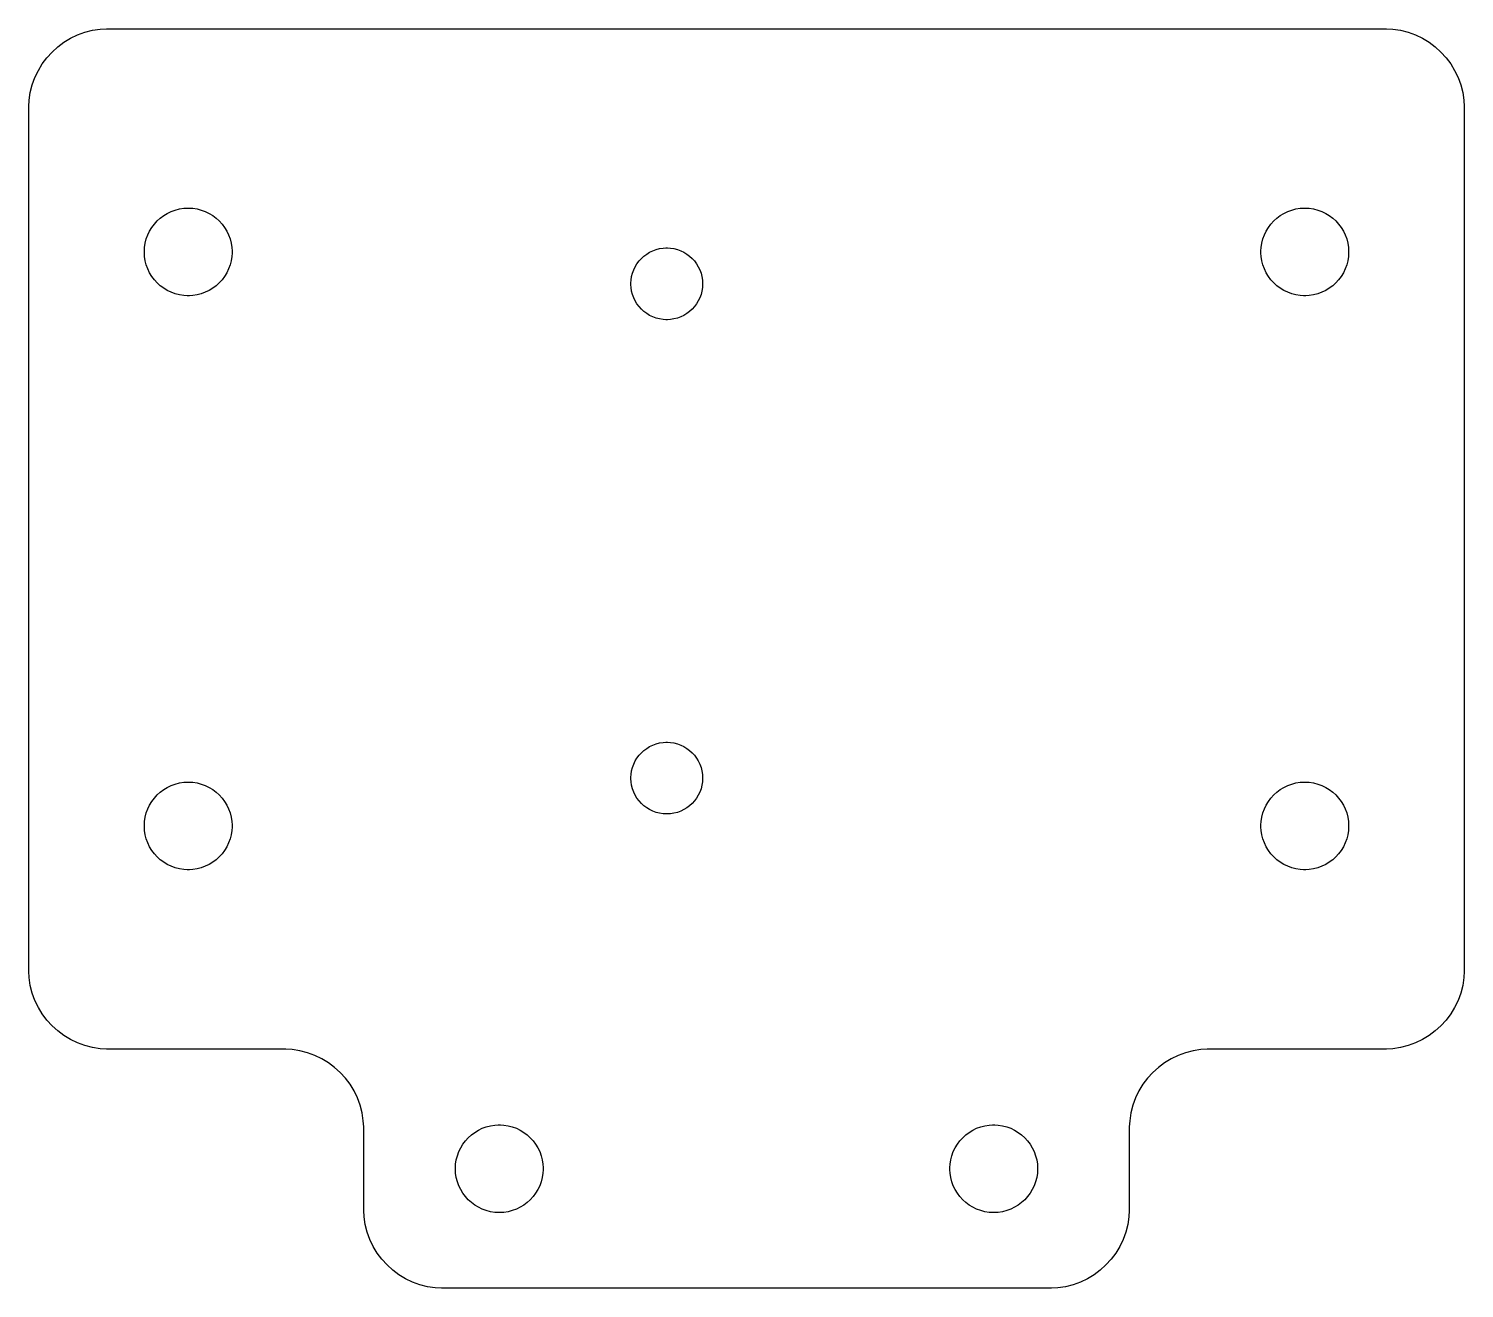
# Model space of a CAD drawing. Extents: x 0 to 90, y 0 to 79.
import ezdxf

# ---------------------------------------------------------------- set-up
doc = ezdxf.new("R2010")
doc.units = 0
doc.layers.get('0').update_dxf_attribs({"linetype": 'CONTINUOUS'})

msp = doc.modelspace()

# ---------------------------------------------------------------- linework, layer by layer
at = {"color": 0}
for points in [[(84.9999, 79), (85.1276, 79), (85.511, 78.9742), (86.0075, 78.8985), (86.4867, 78.7753), (86.946, 78.6071), (87.3831, 78.3965), (87.7953, 78.1461), (88.1803, 77.8582), (88.5353, 77.5356), (88.8581, 77.1806), (89.1458, 76.7956), (89.3962, 76.3833), (89.6068, 75.9462), (89.775, 75.4868), (89.8982, 75.0076), (89.974, 74.5113), (89.9997, 74.1278), (89.9997, 74), (89.9997, 20.0001), (89.9997, 19.8724), (89.974, 19.4889), (89.8982, 18.9925), (89.775, 18.5133), (89.6068, 18.0539), (89.3962, 17.6168), (89.1458, 17.2046), (88.8581, 16.8197), (88.5353, 16.4646), (88.1803, 16.1418), (87.7953, 15.854), (87.3831, 15.6036), (86.946, 15.3931), (86.4867, 15.225), (86.0075, 15.1017), (85.511, 15.026), (85.1276, 15.0001), (84.9999, 15.0001), (73.9997, 15.0001), (73.8719, 15.0001), (73.4886, 14.9743), (72.9921, 14.8986), (72.5129, 14.7753), (72.0536, 14.6072), (71.6165, 14.3967), (71.2043, 14.1463), (70.8193, 13.8583), (70.4643, 13.5356), (70.1415, 13.1806), (69.8538, 12.7957), (69.6033, 12.3834), (69.3928, 11.9463), (69.2246, 11.487), (69.1014, 11.0078), (69.0256, 10.5113), (68.9999, 10.1279), (68.9999, 10.0001), (68.9997, 10.0001), (68.9997, 5.00011), (68.9999, 5.00011), (68.9999, 4.87235), (68.974, 4.48893), (68.8983, 3.99246), (68.775, 3.51329), (68.6069, 3.05393), (68.3964, 2.61686), (68.146, 2.20458), (67.8582, 1.81967), (67.5354, 1.46463), (67.1803, 1.14193), (66.7954, 0.85406), (66.3832, 0.60362), (65.9461, 0.39307), (65.4867, 0.22493), (65.0075, 0.10172), (64.5111, 0.02593), (64.1276, 0.00011), (63.9999, 0.00011), (25.9999, 0.00011), (25.8721, 0.00011), (25.4886, 0.02593), (24.9922, 0.10172), (24.5131, 0.22493), (24.0536, 0.39307), (23.6165, 0.60362), (23.2043, 0.85406), (22.8194, 1.14193), (22.4643, 1.46463), (22.1417, 1.81967), (21.8537, 2.20458), (21.6033, 2.61686), (21.3928, 3.05393), (21.2247, 3.51329), (21.1014, 3.99246), (21.0257, 4.48893), (20.9999, 4.87235), (20.9999, 5.00011), (20.9999, 10.0001), (20.9999, 10.1279), (20.974, 10.5113), (20.8983, 11.0078), (20.775, 11.487), (20.6069, 11.9463), (20.3964, 12.3834), (20.146, 12.7957), (19.8582, 13.1806), (19.5354, 13.5356), (19.1803, 13.8583), (18.7954, 14.1463), (18.3832, 14.3967), (17.9461, 14.6072), (17.4867, 14.7753), (17.0075, 14.8986), (16.5111, 14.9743), (16.1276, 15.0001), (15.9999, 15.0001), (5, 15.0001), (4.87218, 15.0001), (4.48876, 15.026), (3.99229, 15.1017), (3.51313, 15.225), (3.05376, 15.3931), (2.61669, 15.6036), (2.20443, 15.854), (1.8195, 16.1418), (1.46446, 16.4646), (1.14176, 16.8197), (0.8539, 17.2046), (0.60346, 17.6168), (0.3929, 18.0539), (0.22477, 18.5133), (0.10156, 18.9925), (0.02577, 19.4889), (0, 19.8724), (0, 20.0001), (0, 74), (0, 74.1278), (0.02577, 74.5113), (0.10156, 75.0076), (0.22477, 75.4868), (0.3929, 75.9462), (0.60346, 76.3833), (0.8539, 76.7956), (1.14176, 77.1806), (1.46446, 77.5356), (1.8195, 77.8582), (2.20443, 78.1461), (2.61669, 78.3965), (3.05376, 78.6071), (3.51313, 78.7753), (3.99229, 78.8985), (4.48876, 78.9742), (4.87218, 79), (5, 79), (84.9999, 79)], [(10, 62.25), (9.92969, 62.25), (9.71881, 62.2642), (9.44575, 62.3058), (9.18224, 62.3736), (8.92958, 62.4661), (8.68918, 62.5819), (8.4624, 62.7197), (8.25071, 62.8779), (8.05544, 63.0556), (7.87793, 63.2507), (7.71962, 63.4625), (7.58188, 63.6893), (7.4661, 63.9296), (7.37358, 64.1824), (7.30583, 64.4458), (7.26417, 64.7189), (7.25, 64.9297), (7.25, 65), (7.25, 65.0703), (7.26417, 65.2813), (7.30583, 65.5543), (7.37358, 65.8178), (7.4661, 66.0704), (7.58188, 66.3108), (7.71962, 66.5376), (7.87793, 66.7493), (8.05544, 66.9446), (8.25071, 67.1221), (8.4624, 67.2804), (8.68918, 67.4182), (8.92958, 67.5339), (9.18224, 67.6264), (9.44575, 67.6942), (9.71881, 67.7358), (9.92969, 67.75), (10, 67.75), (10.0703, 67.75), (10.2811, 67.7358), (10.5542, 67.6942), (10.8177, 67.6264), (11.0704, 67.5339), (11.3108, 67.4182), (11.5375, 67.2804), (11.7492, 67.1221), (11.9445, 66.9446), (12.122, 66.7493), (12.2803, 66.5376), (12.4181, 66.3108), (12.5339, 66.0704), (12.6264, 65.8178), (12.6941, 65.5543), (12.7358, 65.2813), (12.75, 65.0703), (12.75, 65), (12.75, 64.9297), (12.7358, 64.7189), (12.6941, 64.4458), (12.6264, 64.1824), (12.5339, 63.9296), (12.4181, 63.6893), (12.2803, 63.4625), (12.122, 63.2507), (11.9445, 63.0556), (11.7492, 62.8779), (11.5375, 62.7197), (11.3108, 62.5819), (11.0704, 62.4661), (10.8177, 62.3736), (10.5542, 62.3058), (10.2811, 62.2642), (10.0703, 62.25), (10, 62.25)], [(79.9999, 62.25), (79.9296, 62.25), (79.7186, 62.2642), (79.4456, 62.3058), (79.1821, 62.3736), (78.9294, 62.4661), (78.689, 62.5819), (78.4622, 62.7197), (78.2506, 62.8779), (78.0553, 63.0556), (77.8778, 63.2507), (77.7194, 63.4625), (77.5817, 63.6893), (77.466, 63.9296), (77.3735, 64.1824), (77.3057, 64.4458), (77.264, 64.7189), (77.2499, 64.9297), (77.2499, 65), (77.2499, 65.0703), (77.264, 65.2813), (77.3057, 65.5543), (77.3735, 65.8178), (77.466, 66.0704), (77.5817, 66.3108), (77.7194, 66.5376), (77.8778, 66.7493), (78.0553, 66.9446), (78.2506, 67.1221), (78.4622, 67.2804), (78.689, 67.4182), (78.9294, 67.5339), (79.1821, 67.6264), (79.4456, 67.6942), (79.7186, 67.7358), (79.9296, 67.75), (79.9999, 67.75), (80.0701, 67.75), (80.281, 67.7358), (80.554, 67.6942), (80.8175, 67.6264), (81.0701, 67.5339), (81.3106, 67.4182), (81.5374, 67.2804), (81.749, 67.1221), (81.9443, 66.9446), (82.1218, 66.7493), (82.2801, 66.5376), (82.4179, 66.3108), (82.5338, 66.0704), (82.6262, 65.8178), (82.6939, 65.5543), (82.7356, 65.2813), (82.7499, 65.0703), (82.7499, 65), (82.7499, 64.9297), (82.7356, 64.7189), (82.6939, 64.4458), (82.6262, 64.1824), (82.5338, 63.9296), (82.4179, 63.6893), (82.2801, 63.4625), (82.1218, 63.2507), (81.9443, 63.0556), (81.749, 62.8779), (81.5374, 62.7197), (81.3106, 62.5819), (81.0701, 62.4661), (80.8175, 62.3736), (80.554, 62.3058), (80.281, 62.2642), (80.0701, 62.25), (79.9999, 62.25)], [(39.9999, 60.75), (39.9424, 60.75), (39.7699, 60.7617), (39.5464, 60.7957), (39.3308, 60.8513), (39.124, 60.9268), (38.9274, 61.0215), (38.7418, 61.1343), (38.5687, 61.2639), (38.4089, 61.409), (38.2636, 61.5689), (38.1342, 61.7421), (38.0214, 61.9276), (37.9267, 62.1243), (37.851, 62.331), (37.7956, 62.5467), (37.7615, 62.77), (37.7499, 62.9425), (37.7499, 63), (37.7499, 63.0575), (37.7615, 63.2301), (37.7956, 63.4535), (37.851, 63.6692), (37.9267, 63.8758), (38.0214, 64.0725), (38.1342, 64.2581), (38.2636, 64.4312), (38.4089, 64.591), (38.5687, 64.7362), (38.7418, 64.8658), (38.9274, 64.9785), (39.124, 65.0732), (39.3308, 65.1489), (39.5464, 65.2043), (39.7699, 65.2383), (39.9424, 65.25), (39.9999, 65.25), (40.0574, 65.25), (40.2299, 65.2383), (40.4533, 65.2043), (40.6689, 65.1489), (40.8757, 65.0732), (41.0724, 64.9785), (41.2579, 64.8658), (41.4311, 64.7362), (41.5908, 64.591), (41.7361, 64.4312), (41.8656, 64.2581), (41.9783, 64.0725), (42.0731, 63.8758), (42.1487, 63.6692), (42.2042, 63.4535), (42.2382, 63.2301), (42.2499, 63.0575), (42.2499, 63), (42.2499, 62.9425), (42.2382, 62.77), (42.2042, 62.5467), (42.1487, 62.331), (42.0731, 62.1243), (41.9783, 61.9276), (41.8656, 61.7421), (41.7361, 61.5689), (41.5908, 61.409), (41.4311, 61.2639), (41.2579, 61.1343), (41.0724, 61.0215), (40.8757, 60.9268), (40.6689, 60.8513), (40.4533, 60.7957), (40.2299, 60.7617), (40.0574, 60.75), (39.9999, 60.75)], [(39.9999, 29.7501), (39.9424, 29.7501), (39.7699, 29.7618), (39.5464, 29.7958), (39.3308, 29.8513), (39.124, 29.9269), (38.9274, 30.0217), (38.7418, 30.1344), (38.5687, 30.2639), (38.4089, 30.4092), (38.2636, 30.5689), (38.1342, 30.7421), (38.0214, 30.9276), (37.9267, 31.1243), (37.851, 31.3311), (37.7956, 31.5467), (37.7615, 31.7701), (37.7499, 31.9426), (37.7499, 32.0001), (37.7499, 32.0576), (37.7615, 32.2301), (37.7956, 32.4536), (37.851, 32.6692), (37.9267, 32.876), (38.0214, 33.0726), (38.1342, 33.2582), (38.2636, 33.4313), (38.4089, 33.5911), (38.5687, 33.7364), (38.7418, 33.8658), (38.9274, 33.9786), (39.124, 34.0733), (39.3308, 34.149), (39.5464, 34.2044), (39.7699, 34.2385), (39.9424, 34.2501), (39.9999, 34.2501), (40.0574, 34.2501), (40.2299, 34.2385), (40.4533, 34.2044), (40.6689, 34.149), (40.8757, 34.0733), (41.0724, 33.9786), (41.2579, 33.8658), (41.4311, 33.7364), (41.5908, 33.5911), (41.7361, 33.4313), (41.8656, 33.2582), (41.9783, 33.0726), (42.0731, 32.876), (42.1487, 32.6692), (42.2042, 32.4536), (42.2382, 32.2301), (42.2499, 32.0576), (42.2499, 32.0001), (42.2499, 31.9426), (42.2382, 31.7701), (42.2042, 31.5467), (42.1487, 31.3311), (42.0731, 31.1243), (41.9783, 30.9276), (41.8656, 30.7421), (41.7361, 30.5689), (41.5908, 30.4092), (41.4311, 30.2639), (41.2579, 30.1344), (41.0724, 30.0217), (40.8757, 29.9269), (40.6689, 29.8513), (40.4533, 29.7958), (40.2299, 29.7618), (40.0574, 29.7501), (39.9999, 29.7501)], [(10, 26.2501), (9.92969, 26.2501), (9.71881, 26.2643), (9.44575, 26.306), (9.18224, 26.3738), (8.92958, 26.4662), (8.68918, 26.5821), (8.4624, 26.7197), (8.25071, 26.8781), (8.05544, 27.0556), (7.87793, 27.2508), (7.71962, 27.4625), (7.58188, 27.6893), (7.4661, 27.9297), (7.37358, 28.1824), (7.30583, 28.446), (7.26417, 28.719), (7.25, 28.9299), (7.25, 29.0001), (7.25, 29.0704), (7.26417, 29.2813), (7.30583, 29.5543), (7.37358, 29.8179), (7.4661, 30.0706), (7.58188, 30.311), (7.71962, 30.5376), (7.87793, 30.7494), (8.05544, 30.9447), (8.25071, 31.1222), (8.4624, 31.2806), (8.68918, 31.4182), (8.92958, 31.534), (9.18224, 31.6265), (9.44575, 31.6943), (9.71881, 31.736), (9.92969, 31.7501), (10, 31.7501), (10.0703, 31.7501), (10.2811, 31.736), (10.5542, 31.6943), (10.8177, 31.6265), (11.0704, 31.534), (11.3108, 31.4182), (11.5375, 31.2806), (11.7492, 31.1222), (11.9445, 30.9447), (12.122, 30.7494), (12.2803, 30.5376), (12.4181, 30.311), (12.5339, 30.0706), (12.6264, 29.8179), (12.6941, 29.5543), (12.7358, 29.2813), (12.75, 29.0704), (12.75, 29.0001), (12.75, 28.9299), (12.7358, 28.719), (12.6941, 28.446), (12.6264, 28.1824), (12.5339, 27.9297), (12.4181, 27.6893), (12.2803, 27.4625), (12.122, 27.2508), (11.9445, 27.0556), (11.7492, 26.8781), (11.5375, 26.7197), (11.3108, 26.5821), (11.0704, 26.4662), (10.8177, 26.3738), (10.5542, 26.306), (10.2811, 26.2643), (10.0703, 26.2501), (10, 26.2501)], [(79.9999, 26.2501), (79.9296, 26.2501), (79.7186, 26.2643), (79.4456, 26.306), (79.1821, 26.3738), (78.9294, 26.4662), (78.689, 26.5821), (78.4622, 26.7197), (78.2506, 26.8781), (78.0553, 27.0556), (77.8778, 27.2508), (77.7194, 27.4625), (77.5817, 27.6893), (77.466, 27.9297), (77.3735, 28.1824), (77.3057, 28.446), (77.264, 28.719), (77.2499, 28.9299), (77.2499, 29.0001), (77.2499, 29.0704), (77.264, 29.2813), (77.3057, 29.5543), (77.3735, 29.8179), (77.466, 30.0706), (77.5817, 30.311), (77.7194, 30.5376), (77.8778, 30.7494), (78.0553, 30.9447), (78.2506, 31.1222), (78.4622, 31.2806), (78.689, 31.4182), (78.9294, 31.534), (79.1821, 31.6265), (79.4456, 31.6943), (79.7186, 31.736), (79.9296, 31.7501), (79.9999, 31.7501), (80.0701, 31.7501), (80.281, 31.736), (80.554, 31.6943), (80.8175, 31.6265), (81.0701, 31.534), (81.3106, 31.4182), (81.5374, 31.2806), (81.749, 31.1222), (81.9443, 30.9447), (82.1218, 30.7494), (82.2801, 30.5376), (82.4179, 30.311), (82.5338, 30.0706), (82.6262, 29.8179), (82.6939, 29.5543), (82.7356, 29.2813), (82.7499, 29.0704), (82.7499, 29.0001), (82.7499, 28.9299), (82.7356, 28.719), (82.6939, 28.446), (82.6262, 28.1824), (82.5338, 27.9297), (82.4179, 27.6893), (82.2801, 27.4625), (82.1218, 27.2508), (81.9443, 27.0556), (81.749, 26.8781), (81.5374, 26.7197), (81.3106, 26.5821), (81.0701, 26.4662), (80.8175, 26.3738), (80.554, 26.306), (80.281, 26.2643), (80.0701, 26.2501), (79.9999, 26.2501)], [(29.4999, 4.75011), (29.4296, 4.75011), (29.2188, 4.76432), (28.9457, 4.80599), (28.6821, 4.87375), (28.4294, 4.96625), (28.189, 5.08203), (27.9624, 5.21978), (27.7506, 5.3781), (27.5553, 5.55561), (27.3778, 5.75087), (27.2194, 5.96257), (27.0818, 6.18935), (26.966, 6.42974), (26.8735, 6.6824), (26.8057, 6.9459), (26.764, 7.21897), (26.7499, 7.42985), (26.7499, 7.50011), (26.7499, 7.57042), (26.764, 7.78131), (26.8057, 8.05436), (26.8735, 8.31788), (26.966, 8.57053), (27.0818, 8.81093), (27.2194, 9.03771), (27.3778, 9.2494), (27.5553, 9.44467), (27.7506, 9.62218), (27.9624, 9.78049), (28.189, 9.91824), (28.4294, 10.034), (28.6821, 10.1265), (28.9457, 10.1943), (29.2188, 10.2359), (29.4296, 10.2501), (29.4999, 10.2501), (29.5701, 10.2501), (29.781, 10.2359), (30.054, 10.1943), (30.3176, 10.1265), (30.5703, 10.034), (30.8107, 9.91824), (31.0375, 9.78049), (31.2492, 9.62218), (31.4444, 9.44467), (31.6219, 9.2494), (31.7803, 9.03771), (31.9179, 8.81093), (32.0337, 8.57053), (32.1263, 8.31788), (32.194, 8.05436), (32.2357, 7.78131), (32.2499, 7.57042), (32.2499, 7.50011), (32.2499, 7.42985), (32.2357, 7.21897), (32.194, 6.9459), (32.1263, 6.6824), (32.0337, 6.42974), (31.9179, 6.18935), (31.7803, 5.96257), (31.6219, 5.75087), (31.4444, 5.55561), (31.2492, 5.3781), (31.0375, 5.21978), (30.8107, 5.08203), (30.5703, 4.96625), (30.3176, 4.87375), (30.054, 4.80599), (29.781, 4.76432), (29.5701, 4.75011), (29.4999, 4.75011)], [(60.4999, 4.75011), (60.4296, 4.75011), (60.2188, 4.76432), (59.9457, 4.80599), (59.6821, 4.87375), (59.4294, 4.96625), (59.189, 5.08203), (58.9624, 5.21978), (58.7506, 5.3781), (58.5553, 5.55561), (58.3778, 5.75087), (58.2194, 5.96257), (58.0818, 6.18935), (57.966, 6.42974), (57.8735, 6.6824), (57.8057, 6.9459), (57.764, 7.21897), (57.7499, 7.42985), (57.7499, 7.50011), (57.7499, 7.57042), (57.764, 7.78131), (57.8057, 8.05436), (57.8735, 8.31788), (57.966, 8.57053), (58.0818, 8.81093), (58.2194, 9.03771), (58.3778, 9.2494), (58.5553, 9.44467), (58.7506, 9.62218), (58.9624, 9.78049), (59.189, 9.91824), (59.4294, 10.034), (59.6821, 10.1265), (59.9457, 10.1943), (60.2188, 10.2359), (60.4296, 10.2501), (60.4999, 10.2501), (60.5701, 10.2501), (60.781, 10.2359), (61.054, 10.1943), (61.3176, 10.1265), (61.5703, 10.034), (61.8107, 9.91824), (62.0375, 9.78049), (62.2492, 9.62218), (62.4444, 9.44467), (62.6219, 9.2494), (62.7803, 9.03771), (62.9179, 8.81093), (63.0338, 8.57053), (63.1262, 8.31788), (63.194, 8.05436), (63.2357, 7.78131), (63.2499, 7.57042), (63.2499, 7.50011), (63.2499, 7.42985), (63.2357, 7.21897), (63.194, 6.9459), (63.1262, 6.6824), (63.0338, 6.42974), (62.9179, 6.18935), (62.7803, 5.96257), (62.6219, 5.75087), (62.4444, 5.55561), (62.2492, 5.3781), (62.0375, 5.21978), (61.8107, 5.08203), (61.5703, 4.96625), (61.3176, 4.87375), (61.054, 4.80599), (60.781, 4.76432), (60.5701, 4.75011), (60.4999, 4.75011)]]:
    msp.add_lwpolyline(points, close=True, dxfattribs=at)

doc.saveas('drawing.dxf')
